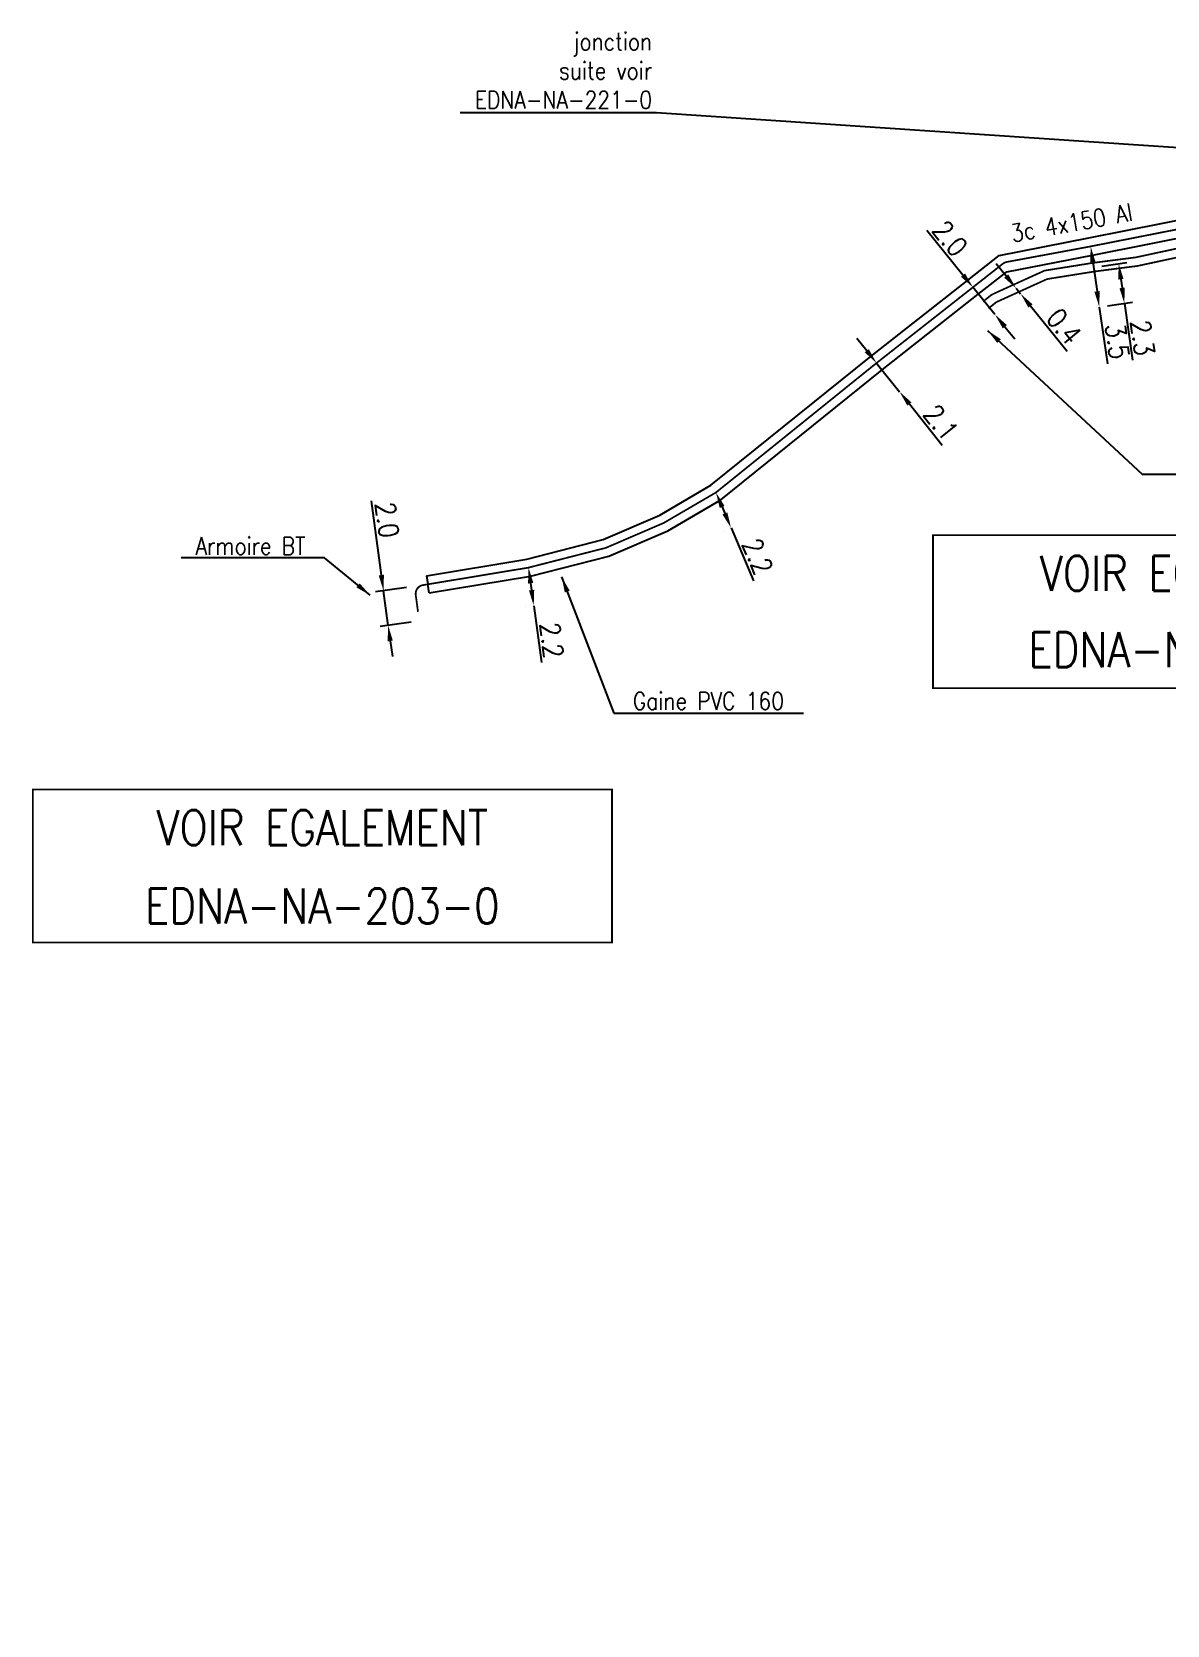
# Model space of a CAD drawing. Header units: millimetres. Extents: x 184994 to 186004, y 128000 to 129009.
# Drawn here: x 185503.3 to 185568.1, y 128082.9 to 128173.9 of the extents above; entities that cross this region are included whole.
import ezdxf
from ezdxf.enums import TextEntityAlignment as Align

# ---------------------------------------------------------------- set-up
doc = ezdxf.new("R2010")
doc.units = ezdxf.units.MM
doc.header["$PDMODE"] = 34
doc.linetypes.add('B_ST_Al', pattern=[2000, 1000, 1000])
doc.layers.get('Defpoints').update_dxf_attribs({"linetype": 'CONTINUOUS'})
for name, color, linetype in [('B_110', 1, 'CONTINUOUS'), ('B_400', 7, 'CONTINUOUS'), ('B_930', 7, 'CONTINUOUS')]:
    doc.layers.add(name, color=color, linetype=linetype)
doc.styles.get("Standard").update_dxf_attribs({"font": 'romans.shx', "width": 0.85})
doc.dimstyles.get("Standard").update_dxf_attribs({"dimtxt": 1.5, "dimasz": 1.2, "dimexe": 0.625, "dimexo": 0.625, "dimgap": 0.25, "dimtad": 1, "dimdec": 1, "dimzin": 0, "dimdsep": 46, "dimtxsty": 'Standard', "dimcen": -0.5, "dimadec": 0, "dimazin": 0, "dimtfac": 1, "dimtdec": 1, "dimtmove": 0, "dimatfit": 3, "dimfxl": 0, "dimtolj": 1, "dimtzin": 0, "dimarcsym": 0})

# ---------------------------------------------------------------- blocks, each defined once
blk = doc.blocks.new('*D97')
at = {"layer": 'B_110', "color": 0, "linetype": 'Continuous', "lineweight": -2, "transparency": 16777216}
for p, q in [((185523.245, 128142.881), (185522.673, 128147.118)), ((185524.678, 128142.166), (185522.901, 128141.926)), ((185523.632, 128140.007), (185523.365, 128141.989)), ((185524.945, 128140.184), (185523.168, 128139.944)), ((185523.753, 128139.115), (185523.873, 128138.223))]:
    blk.add_line(p, q, dxfattribs=at)
at = {"layer": 'B_110', "color": 0, "linetype": 'Continuous', "transparency": 16777216}
for points in [[(185523.393, 128142.901), (185523.096, 128142.861), (185523.365, 128141.989)], [(185523.901, 128139.135), (185523.604, 128139.095), (185523.632, 128140.007)]]:
    blk.add_solid(points, dxfattribs=at)
at = {"layer": 'Defpoints', "color": 0, "linetype": 'Continuous', "transparency": 16777216}
for p in [(185525.143, 128142.229), (185523.632, 128140.007), (185525.41, 128140.247)]:
    blk.add_point(p, dxfattribs=at)
at = {"layer": 'B_110', "color": 0, "linetype": 'Continuous', "transparency": 16777216, "insert": (185523.576, 128146.039), "char_height": 1.125, "attachment_point": 5, "rotation": 277.68146}
blk.add_mtext('\\A1;2.0', dxfattribs=at)
blk = doc.blocks.new('*D98')
at = {"layer": 'B_110', "color": 0, "linetype": 'Continuous', "lineweight": -2, "transparency": 16777216}
for p, q in [((185531.188, 128143.246), (185531.188, 128143.246)), ((185531.773, 128142.417), (185531.826, 128142.02)), ((185531.482, 128141.066), (185531.482, 128141.066)), ((185531.947, 128141.128), (185532.385, 128137.879))]:
    blk.add_line(p, q, dxfattribs=at)
at = {"layer": 'B_110', "color": 0, "linetype": 'Continuous', "transparency": 16777216}
for points in [[(185531.922, 128142.437), (185531.624, 128142.397), (185531.653, 128143.309)], [(185531.975, 128142.04), (185531.678, 128142), (185531.947, 128141.128)]]:
    blk.add_solid(points, dxfattribs=at)
at = {"layer": 'Defpoints', "color": 0, "linetype": 'Continuous', "transparency": 16777216}
for p in [(185531.653, 128143.309), (185531.947, 128141.128), (185531.947, 128141.128)]:
    blk.add_point(p, dxfattribs=at)
at = {"layer": 'B_110', "color": 0, "linetype": 'Continuous', "transparency": 16777216, "insert": (185532.969, 128139.158), "char_height": 1.125, "attachment_point": 5, "rotation": 277.68146}
blk.add_mtext('\\A1;2.2', dxfattribs=at)
blk = doc.blocks.new('*D99')
at = {"layer": 'B_110', "color": 0, "linetype": 'Continuous', "lineweight": -2, "transparency": 16777216}
for p, q in [((185541.927, 128147.419), (185541.927, 128147.419)), ((185542.711, 128146.775), (185542.867, 128146.407)), ((185542.789, 128145.395), (185542.789, 128145.395)), ((185543.22, 128145.578), (185544.505, 128142.562))]:
    blk.add_line(p, q, dxfattribs=at)
at = {"layer": 'B_110', "color": 0, "linetype": 'Continuous', "transparency": 16777216}
for points in [[(185542.849, 128146.833), (185542.573, 128146.716), (185542.358, 128147.603)], [(185543.005, 128146.465), (185542.729, 128146.348), (185543.22, 128145.578)]]:
    blk.add_solid(points, dxfattribs=at)
at = {"layer": 'Defpoints', "color": 0, "linetype": 'Continuous', "transparency": 16777216}
for p in [(185542.358, 128147.603), (185543.22, 128145.578), (185543.22, 128145.578)]:
    blk.add_point(p, dxfattribs=at)
at = {"layer": 'B_110', "color": 0, "linetype": 'Continuous', "transparency": 16777216, "insert": (185544.729, 128143.95), "char_height": 1.125, "attachment_point": 5, "rotation": 293.06956}
blk.add_mtext('\\A1;2.2', dxfattribs=at)
blk = doc.blocks.new('*D100')
at = {"layer": 'B_110', "color": 0, "linetype": 'Continuous', "lineweight": -2, "transparency": 16777216}
for p, q in [((185550.968, 128155.705), (185550.405, 128156.408)), ((185551.53, 128155.002), (185552.843, 128153.363)), ((185553.405, 128152.661), (185555.284, 128150.315))]:
    blk.add_line(p, q, dxfattribs=at)
at = {"layer": 'B_110', "color": 0, "linetype": 'Continuous', "transparency": 16777216}
for points in [[(185551.085, 128155.799), (185550.851, 128155.611), (185551.53, 128155.002)], [(185553.522, 128152.754), (185553.288, 128152.567), (185552.843, 128153.363)]]:
    blk.add_solid(points, dxfattribs=at)
at = {"layer": 'Defpoints', "color": 0, "linetype": 'Continuous', "transparency": 16777216}
for p in [(185551.53, 128155.002), (185552.843, 128153.363), (185552.843, 128153.363)]:
    blk.add_point(p, dxfattribs=at)
at = {"layer": 'B_110', "color": 0, "linetype": 'Continuous', "transparency": 16777216, "insert": (185555.211, 128151.605), "char_height": 1.125, "attachment_point": 5, "rotation": 308.68435}
blk.add_mtext('\\A1;2.1', dxfattribs=at)
blk = doc.blocks.new('*D101')
at = {"layer": 'B_110', "color": 0, "linetype": 'Continuous', "lineweight": -2, "transparency": 16777216}
for p, q in [((185556.467, 128160.028), (185554.404, 128162.576)), ((185558.292, 128157.775), (185557.034, 128159.329)), ((185557.398, 128159.624), (185557.398, 128159.624)), ((185558.657, 128158.07), (185558.657, 128158.07)), ((185558.859, 128157.075), (185559.425, 128156.376))]:
    blk.add_line(p, q, dxfattribs=at)
at = {"layer": 'B_110', "color": 0, "linetype": 'Continuous', "transparency": 16777216}
for points in [[(185556.584, 128160.123), (185556.351, 128159.934), (185557.034, 128159.329)], [(185558.975, 128157.17), (185558.742, 128156.981), (185558.292, 128157.775)]]:
    blk.add_solid(points, dxfattribs=at)
at = {"layer": 'Defpoints', "color": 0, "linetype": 'Continuous', "transparency": 16777216}
for p in [(185557.034, 128159.329), (185558.292, 128157.775), (185558.292, 128157.775)]:
    blk.add_point(p, dxfattribs=at)
at = {"layer": 'B_110', "color": 0, "linetype": 'Continuous', "transparency": 16777216, "insert": (185555.735, 128162.124), "char_height": 1.125, "attachment_point": 5, "rotation": 308.99895}
blk.add_mtext('\\A1;2.0', dxfattribs=at)
blk = doc.blocks.new('*D102')
at = {"layer": 'B_110', "color": 0, "linetype": 'Continuous', "lineweight": -2, "transparency": 16777216}
for p, q in [((185563.886, 128160.775), (185564.125, 128159.092)), ((185564.252, 128158.201), (185564.714, 128154.955))]:
    blk.add_line(p, q, dxfattribs=at)
at = {"layer": 'B_110', "color": 0, "linetype": 'Continuous', "transparency": 16777216}
for points in [[(185564.035, 128160.796), (185563.738, 128160.754), (185563.759, 128161.666)], [(185564.274, 128159.113), (185563.977, 128159.07), (185564.252, 128158.201)]]:
    blk.add_solid(points, dxfattribs=at)
at = {"layer": 'Defpoints', "color": 0, "linetype": 'Continuous', "transparency": 16777216}
for p in [(185563.759, 128161.666), (185564.252, 128158.201), (185564.252, 128158.201)]:
    blk.add_point(p, dxfattribs=at)
at = {"layer": 'B_110', "color": 0, "linetype": 'Continuous', "transparency": 16777216, "insert": (185565.289, 128156.238), "char_height": 1.125, "attachment_point": 5, "rotation": 278.09606}
blk.add_mtext('\\A1;3.5', dxfattribs=at)
blk = doc.blocks.new('*D431')
at = {"layer": 'B_110', "color": 0, "linetype": 'Continuous', "lineweight": -2, "transparency": 16777216}
for p, q in [((185558.938, 128159.971), (185558.372, 128160.67)), ((185559.505, 128159.272), (185559.757, 128158.961)), ((185560.323, 128158.261), (185562.415, 128155.678))]:
    blk.add_line(p, q, dxfattribs=at)
at = {"layer": 'B_110', "color": 0, "linetype": 'Continuous', "transparency": 16777216}
for points in [[(185559.055, 128160.065), (185558.822, 128159.876), (185559.505, 128159.272)], [(185560.44, 128158.356), (185560.206, 128158.167), (185559.757, 128158.961)]]:
    blk.add_solid(points, dxfattribs=at)
at = {"layer": 'Defpoints', "color": 0, "linetype": 'Continuous', "transparency": 16777216}
for p in [(185559.505, 128159.272), (185559.757, 128158.961), (185559.757, 128158.961)]:
    blk.add_point(p, dxfattribs=at)
at = {"layer": 'B_110', "color": 0, "linetype": 'Continuous', "transparency": 16777216, "insert": (185562.235, 128157.092), "char_height": 1.125, "attachment_point": 5, "rotation": 309.0075}
blk.add_mtext('\\A1;0.4', dxfattribs=at)
blk = doc.blocks.new('*D432')
at = {"layer": 'B_110', "color": 0, "linetype": 'Continuous', "lineweight": -2, "transparency": 16777216}
for p, q in [((185564.392, 128160.544), (185565.825, 128160.747)), ((185565.488, 128159.79), (185565.558, 128159.295)), ((185564.716, 128158.267), (185566.149, 128158.47)), ((185565.685, 128158.404), (185566.147, 128155.159))]:
    blk.add_line(p, q, dxfattribs=at)
at = {"layer": 'B_110', "color": 0, "linetype": 'Continuous', "transparency": 16777216}
for points in [[(185565.636, 128159.812), (185565.339, 128159.769), (185565.361, 128160.681)], [(185565.707, 128159.317), (185565.41, 128159.274), (185565.685, 128158.404)]]:
    blk.add_solid(points, dxfattribs=at)
at = {"layer": 'Defpoints', "color": 0, "linetype": 'Continuous', "transparency": 16777216}
for p in [(185563.928, 128160.478), (185564.252, 128158.201), (185565.685, 128158.404)]:
    blk.add_point(p, dxfattribs=at)
at = {"layer": 'B_110', "color": 0, "linetype": 'Continuous', "transparency": 16777216, "insert": (185566.722, 128156.442), "char_height": 1.125, "attachment_point": 5, "rotation": 278.09606}
blk.add_mtext('\\A1;2.3', dxfattribs=at)

msp = doc.modelspace()

# ---------------------------------------------------------------- linework, layer by layer
at = {"layer": 'B_110', "linetype": 'B_ST_Al', "flags": 128}
for points in [[(185606.174, 128091.271, 0.1, 0.1, 0), (185610.331, 128083.699, 0.1, 0.1, 0.448965), (185612.517, 128083.199, 0.1, 0.1, 0), (185614.978, 128084.953, 0.1, 0.1, 0), (185614.979, 128084.954, 0.1, 0.1, 0), (185616.835, 128086.921, 0.1, 0.1, 0), (185618.776, 128089.359, 0.1, 0.1, 0), (185619.265, 128090.974, 0.1, 0.1, 0), (185619.984, 128093.428, 0.1, 0.1, 0), (185620.298, 128095.719, 0.1, 0.1, 0), (185620.224, 128096.856, 0.1, 0.1, 0), (185620.118, 128098.831, 0.1, 0.1, 0), (185617.927, 128103.842, 0.1, 0.1, 0), (185615.222, 128109.541, 0.1, 0.1, 0), (185608.558, 128125.123, 0.1, 0.1, 0), (185606.155, 128130.932, 0.1, 0.1, 0), (185601.517, 128142.278, 0.1, 0.1, 0), (185600.775, 128143.841, 0.1, 0.1, 0), (185600.77, 128143.852, 0.1, 0.1, 0), (185599.641, 128146.309, 0.1, 0.1, 0), (185596.126, 128151.303, 0.1, 0.1, 0), (185593.542, 128154.451, 0.1, 0.1, 0), (185591.203, 128157.775, 0.1, 0.1, -0.022243), (185591.131, 128157.887, 0.1, 0.1, 0), (185589.629, 128160.484, 0.1, 0.1, 0), (185589.12, 128161.097, 0.1, 0.1, 0), (185588.466, 128161.971, 0.1, 0.1, 0.160083), (185587.644, 128162.546, 0.1, 0.1, -0.185991), (185586.166, 128163.694, 0.1, 0.1, 0), (185585.176, 128165.072, 0.1, 0.1, 0), (185582.327, 128169.023, 0.1, 0.1, 0.521195), (185581.507, 128169.01, 0.1, 0.1, 0), (185580.802, 128167.968, 0.1, 0.1, 0), (185577.055, 128166.105, 0.1, 0.1, 0), (185570.147, 128162.925, 0.1, 0.1, 0), (185563.759, 128161.666, 0.1, 0.1, 0), (185558.967, 128160.776, 0.1, 0.1, 0.121267), (185558.749, 128160.678, 0.1, 0.1, 0), (185551.53, 128155.002, 0.1, 0.1, 0), (185542.358, 128147.603, 0.1, 0.1, 0), (185539.375, 128145.862, 0.1, 0.1, 0), (185536.074, 128144.441, 0.1, 0.1, 0), (185531.653, 128143.309, 0.1, 0.1, 0), (185525.9, 128142.355, 0.1, 0.1, 0), (185525.621, 128142.308, 0.1, 0.1, 0.405363), (185525.208, 128141.748, 0.1, 0.1, 0), (185525.338, 128140.783, 0, 0, 0)], [(185595.168, 128163.491, 0.1, 0.1, 0), (185590.114, 128159.739, 0.1, 0.1, -0.312893), (185589.487, 128159.743, 0.1, 0.1, 0), (185589.487, 128159.743, 0.1, 0.1, 0), (185588.628, 128160.879, 0.1, 0.1, 0), (185587.892, 128161.831, 0.1, 0.1, 0.124093), (185587.7, 128161.983, 0.1, 0.1, 0), (185587.33, 128162.147, 0.1, 0.1, 0), (185586.954, 128162.318, 0.1, 0.1, 0), (185586.573, 128162.49, 0.1, 0.1, -0.104621), (185586.406, 128162.613, 0.1, 0.1, 0), (185586.112, 128162.943, 0.1, 0.1, 0), (185585.078, 128164.352, 0.1, 0.1, 0), (185583.772, 128166.164, 0.1, 0.1, 0.257963), (185583.335, 128166.371, 0.1, 0.1, 0), (185582.726, 128166.332, 0.1, 0.1, 0), (185582.099, 128166.243, 0.1, 0.1, 0.080874), (185581.946, 128166.196, 0.1, 0.1, 0), (185581.448, 128165.947, 0.1, 0.1, 0), (185580.72, 128165.557, 0.1, 0.1, 0), (185579.111, 128164.785, 0.1, 0.1, 0), (185578.129, 128164.186, 0.1, 0.1, 0), (185577.835, 128163.959, 0.1, 0.1, 0), (185577.592, 128163.69, 0.1, 0.1, 0), (185577.029, 128163.25, 0.1, 0.1, 0), (185575.687, 128162.554, 0.1, 0.1, 0), (185574.285, 128161.898, 0.1, 0.1, 0), (185573.166, 128161.626, 0.1, 0.1, 0), (185570.6, 128161.393, 0.1, 0.1, 0), (185568.986, 128161.098, 0.1, 0.1, 0), (185566.436, 128160.549, 0.1, 0.1, 0), (185563.964, 128160.23, 0.1, 0.1, 0), (185561.272, 128159.799, 0.1, 0.1, 0), (185559.608, 128159.044, 0.1, 0.1, 0), (185558.394, 128158.491, 0.1, 0.1, 0.063307), (185558.341, 128158.457, 0.1, 0.1, 0), (185557.925, 128158.121, 0, 0, 0)]]:
    msp.add_lwpolyline(points, format="xyseb", dxfattribs=at)
at = {"layer": 'B_110', "linetype": 'B_ST_Al', "const_width": 0.1, "flags": 128}
msp.add_lwpolyline([(185557.61, 128158.509), (185558.026, 128158.846, -0.063307), (185558.187, 128158.945), (185559.401, 128159.499), (185561.126, 128160.282), (185563.893, 128160.725), (185566.351, 128161.042), (185568.889, 128161.589), (185570.532, 128161.889), (185573.084, 128162.121), (185574.119, 128162.372), (185575.466, 128163.002), (185576.758, 128163.672), (185577.25, 128164.057), (185577.494, 128164.328), (185577.846, 128164.598), (185578.872, 128165.225), (185580.494, 128166.003), (185581.218, 128166.391), (185581.644, 128166.604)], format="xyb", dxfattribs=at)
at = {"layer": 'B_400', "color": 7, "linetype": 'CONTINUOUS'}
for p, q in [((185563.663, 128162.156), (185569.992, 128163.404)), ((185563.856, 128161.175), (185570.302, 128162.446)), ((185558.535, 128161.145), (185563.663, 128162.156)), ((185556.725, 128159.722), (185558.535, 128161.145)), ((185558.964, 128160.21), (185563.856, 128161.175)), ((185551.219, 128155.394), (185556.725, 128159.722)), ((185557.343, 128158.936), (185558.964, 128160.21)), ((185551.842, 128154.611), (185557.343, 128158.936)), ((185542.073, 128148.015), (185551.219, 128155.394)), ((185542.643, 128147.19), (185551.842, 128154.611)), ((185539.149, 128146.309), (185542.073, 128148.015)), ((185539.601, 128145.415), (185542.643, 128147.19)), ((185535.912, 128144.916), (185539.149, 128146.309)), ((185536.236, 128143.967), (185539.601, 128145.415)), ((185531.549, 128143.798), (185535.912, 128144.916)), ((185525.818, 128142.848), (185531.549, 128143.798)), ((185531.756, 128142.819), (185536.236, 128143.967)), ((185525.818, 128142.848), (185525.9, 128142.355)), ((185525.982, 128141.861), (185525.9, 128142.355)), ((185525.982, 128141.861), (185531.756, 128142.819))]:
    msp.add_line(p, q, dxfattribs=at)
at = {"layer": 'B_930', "const_width": 0.1}
msp.add_lwpolyline([(185554.753, 128145.158), (185585.927, 128145.158), (185585.927, 128136.418), (185554.753, 128136.418)], close=True, dxfattribs=at)
at = {"layer": 'B_930', "linetype": 'B_ST_Al', "const_width": 0.1}
msp.add_lwpolyline([(185503.332, 128130.625), (185536.419, 128130.625), (185536.419, 128121.884), (185503.332, 128121.884)], close=True, dxfattribs=at)

# ---------------------------------------------------------------- texts
at = {"layer": 'B_110', "linetype": 'B_ST_Al', "width": 0.85}
msp.add_text('3c 4x150 Al', height=1, rotation=10.25952, dxfattribs=at).set_placement((185559.297, 128161.899))
at = {"layer": 'B_110', "linetype": 'Continuous', "insert": (185518.901, 128144.048), "char_height": 1, "attachment_point": 9}
msp.add_mtext('Armoire BT', dxfattribs=at)
at = {"layer": 'B_400', "insert": (185537.608, 128135.186), "char_height": 1, "attachment_point": 7}
msp.add_mtext('Gaine PVC 160', dxfattribs=at)
at = {"layer": 'B_930', "width": 0.85}
for s, p in [('VOIR EGALEMENT', (185570.332, 128141.988)), ('EDNA-NA-221-0', (185570.332, 128137.614)), ('VOIR EGALEMENT', (185519.876, 128127.454)), ('EDNA-NA-203-0', (185519.876, 128122.979))]:
    msp.add_text(s, height=2, dxfattribs=at).set_placement(p, align=Align.CENTER)
at = {"layer": 'B_930', "linetype": 'Continuous', "insert": (185538.713, 128171.713), "char_height": 1, "attachment_point": 6}
msp.add_mtext('jonction\\Psuite voir\\PEDNA-NA-221-0', dxfattribs=at)

# ---------------------------------------------------------------- dimensions: what is measured, and where the dimension line sits
at = {"layer": 'B_110', "linetype": 'Continuous'}
for base, p1, p2, angle, picture, middle in [((185558.292, 128157.775), (185557.034, 128159.329), (185558.292, 128157.775), 128.99895, '*D101', (185555.152, 128161.652)), ((185564.252, 128158.201), (185563.759, 128161.666), (185564.252, 128158.201), 98.09606, '*D102', (185564.546, 128156.132)), ((185559.757, 128158.961), (185559.505, 128159.272), (185559.757, 128158.961), 129.0075, '*D431', (185561.652, 128156.62)), ((185565.685, 128158.404), (185563.928, 128160.478), (185564.252, 128158.201), 98.09606, '*D432', (185565.979, 128156.336)), ((185523.632, 128140.007), (185525.143, 128142.229), (185525.41, 128140.247), 97.68146, '*D97', (185522.832, 128145.939))]:
    dim = msp.add_linear_dim(base=base, p1=p1, p2=p2, angle=angle, dimstyle='Standard', override={"dimscale": 0.75}, dxfattribs=at)
    dim.commit()
    dim.dimension.update_dxf_attribs({"geometry": picture, "text_midpoint": middle, "dimtype": 160})
for base, p1, p2, angle, picture, middle in [((185552.843, 128153.363), (185551.53, 128155.002), (185552.843, 128153.363), 128.68435, '*D100', (185555.211, 128151.605)), ((185543.22, 128145.578), (185542.358, 128147.603), (185543.22, 128145.578), 113.06956, '*D99', (185544.729, 128143.95)), ((185531.947, 128141.128), (185531.653, 128143.309), (185531.947, 128141.128), 97.68146, '*D98', (185532.969, 128139.158))]:
    dim = msp.add_linear_dim(base=base, p1=p1, p2=p2, angle=angle, dimstyle='Standard', override={"dimscale": 0.75}, dxfattribs=at)
    dim.commit()
    dim.dimension.update_dxf_attribs({"geometry": picture, "text_midpoint": middle})

# ---------------------------------------------------------------- leaders
at = {"layer": 'B_110', "linetype": 'Continuous', "annotation_type": 0, "has_hookline": 1, "text_width": 7.083}
for points, hookline_direction in [([(185557.868, 128156.868), (185566.711, 128148.652), (185567.611, 128148.652)], 0), ([(185522.609, 128141.727), (185519.988, 128143.861), (185519.088, 128143.861)], 1)]:
    msp.add_leader(points, dimstyle='Standard', override={"dimscale": 0.75}, dxfattribs=dict(at, hookline_direction=hookline_direction))
at = {"layer": 'B_400', "annotation_type": 0, "has_hookline": 1, "hookline_direction": 0, "text_width": 9.755}
msp.add_leader([(185533.542, 128142.778), (185536.52, 128134.999), (185537.42, 128134.999)], dimstyle='Standard', override={"dimscale": 0.75}, dxfattribs=at)
at = {"layer": 'B_930', "linetype": 'Continuous', "annotation_type": 0, "has_hookline": 1, "hookline_direction": 1, "text_width": 10.969}
msp.add_leader([(185580.631, 128166.501), (185538.963, 128169.296)], dimstyle='Standard', dxfattribs=at)

doc.saveas('drawing.dxf')
